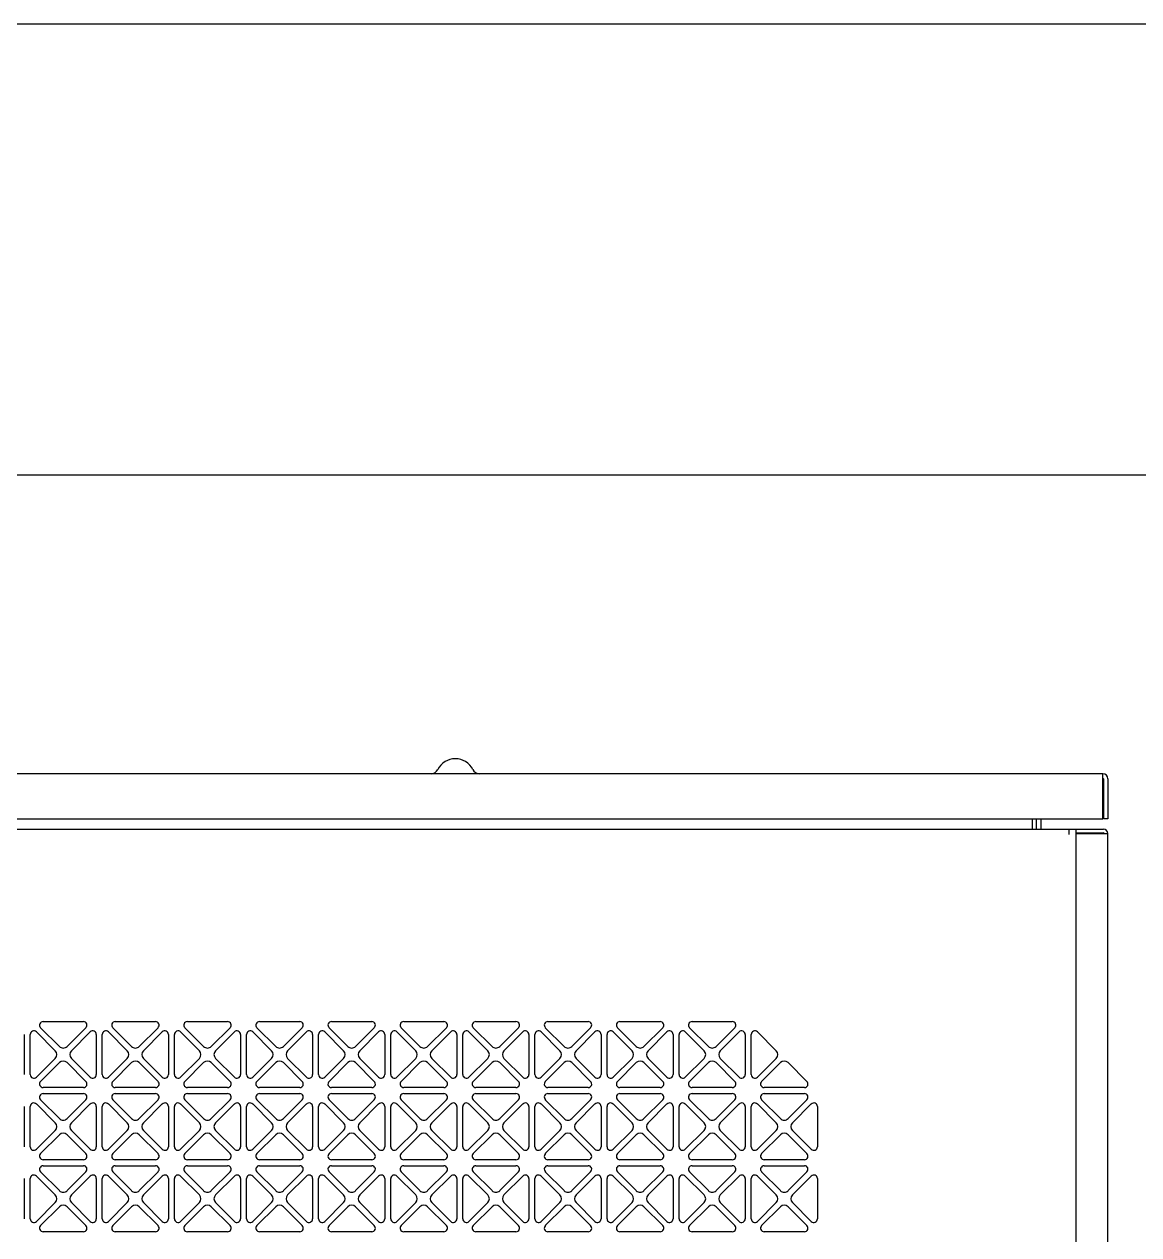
# Model space of a CAD drawing. Extents: x 59521 to 184406, y -1257 to 56672.
# Drawn here: x 70220.6 to 70591.6, y 15803.5 to 16206.5 of the extents above; entities that cross this region are included whole.
import ezdxf

# ---------------------------------------------------------------- set-up
doc = ezdxf.new("R2010")
doc.units = 0
doc.header["$MEASUREMENT"] = 0
doc.layers.get('0').update_dxf_attribs({"linetype": 'CONTINUOUS'})
for name, color, linetype in [('4215-12649_2_1_0', 7, 'CONTINUOUS'), ('4215-12649_2_2_0', 7, 'CONTINUOUS'), ('4215-12649_2_3_0', 7, 'CONTINUOUS'), ('4215-12655_1_0', 7, 'CONTINUOUS'), ('4215-12661_1_0', 7, 'CONTINUOUS'), ('WANGKONG_0', 7, 'CONTINUOUS')]:
    doc.layers.add(name, color=color, linetype=linetype)
doc.layers.add('THICK', color=7, linetype='CONTINUOUS', lineweight=0)

# ---------------------------------------------------------------- blocks, each defined once
blk = doc.blocks.new('ju77')
at = {"layer": '4215-12649_2_1_0', "color": 87, "linetype": 'Continuous'}
for p, q in [((325.96, 477.5), (-405.04, 477.5)), ((325.96, 462.5), (325.96, 477.5)), ((326.16, 475.8), (326.16, 462.5)), ((327.66, 475.8), (327.66, 462.5)), ((-405.04, 462.5), (325.96, 462.5)), ((327.66, 462.5), (326.16, 462.5))]:
    blk.add_line(p, q, dxfattribs=at)
for centre, radius, start, end in [((110.46, 476), 6.5, 26.3878, 153.6122), ((102.4, 480), 2.5, 270, 333.6122), ((118.52, 480), 2.5, 206.3878, 270), ((325.96, 475.8), 1.7, 0, 90), ((325.96, 475.8), 0.2, 0, 90)]:
    blk.add_arc(centre, radius, start, end, dxfattribs=at)
at = {"layer": '4215-12649_2_2_0', "color": 87, "linetype": 'Continuous'}
for p, q in [((303.96, 459), (303.96, 462.5)), ((305.46, 459), (305.46, 462.5))]:
    blk.add_line(p, q, dxfattribs=at)
at = {"layer": '4215-12649_2_3_0', "color": 87, "linetype": 'Continuous'}
blk.add_line((302.46, 462.5), (302.46, 459), dxfattribs=at)
at = {"layer": '4215-12655_1_0', "color": 87, "linetype": 'Continuous'}
for p, q in [((316.96, 459), (326.26, 459)), ((316.96, 457.8), (326.26, 457.8)), ((316.96, 457.6), (327.66, 457.6)), ((327.66, -554.5), (327.66, 457.6))]:
    blk.add_line(p, q, dxfattribs=at)
for radius in [1.4, 0.2]:
    blk.add_arc((326.26, 457.6), radius, 0, 90, dxfattribs=at)
at = {"layer": '4215-12661_1_0', "color": 87, "linetype": 'Continuous'}
for p, q in [((-397.04, 459), (316.96, 459)), ((314.76, 457.3), (314.76, 459)), ((316.96, 459), (316.96, -1554))]:
    blk.add_line(p, q, dxfattribs=at)
at = {"layer": 'WANGKONG_0', "color": 87, "linetype": 'Continuous'}
for p, q in [((-26.73, 395), (-13.35, 395)), ((-2.73, 395), (10.65, 395)), ((21.27, 395), (34.65, 395)), ((45.27, 395), (58.65, 395)), ((69.27, 395), (82.65, 395)), ((93.27, 395), (106.65, 395)), ((117.27, 395), (130.65, 395)), ((141.27, 395), (154.65, 395)), ((165.27, 395), (178.65, 395)), ((189.27, 395), (202.65, 395)), ((-28.99, 391.54), (-22.73, 385.27)), ((-21.31, 386.69), (-27.58, 392.95)), ((-12.5, 392.95), (-18.77, 386.69)), ((-17.35, 385.27), (-11.09, 391.54)), ((-4.99, 391.54), (1.27, 385.27)), ((2.69, 386.69), (-3.58, 392.95)), ((11.5, 392.95), (5.23, 386.69)), ((6.65, 385.27), (12.91, 391.54)), ((19.01, 391.54), (25.27, 385.27)), ((26.69, 386.69), (20.42, 392.95)), ((35.5, 392.95), (29.23, 386.69)), ((30.65, 385.27), (36.91, 391.54)), ((43.01, 391.54), (49.27, 385.27)), ((50.69, 386.69), (44.42, 392.95)), ((59.5, 392.95), (53.23, 386.69)), ((54.65, 385.27), (60.91, 391.54)), ((67.01, 391.54), (73.27, 385.27)), ((74.69, 386.69), (68.42, 392.95)), ((83.5, 392.95), (77.23, 386.69)), ((78.65, 385.27), (84.91, 391.54)), ((91.01, 391.54), (97.27, 385.27)), ((98.69, 386.69), (92.42, 392.95)), ((107.5, 392.95), (101.23, 386.69)), ((102.65, 385.27), (108.91, 391.54)), ((115.01, 391.54), (121.27, 385.27)), ((122.69, 386.69), (116.42, 392.95)), ((131.5, 392.95), (125.23, 386.69)), ((126.65, 385.27), (132.91, 391.54)), ((139.01, 391.54), (145.27, 385.27)), ((146.69, 386.69), (140.42, 392.95)), ((155.5, 392.95), (149.23, 386.69)), ((150.65, 385.27), (156.91, 391.54)), ((163.01, 391.54), (169.27, 385.27)), ((170.69, 386.69), (164.42, 392.95)), ((179.5, 392.95), (173.23, 386.69)), ((174.65, 385.27), (180.91, 391.54)), ((187.01, 391.54), (193.27, 385.27)), ((194.69, 386.69), (188.42, 392.95)), ((203.5, 392.95), (197.23, 386.69)), ((198.65, 385.27), (204.91, 391.54)), ((211.01, 391.54), (217.27, 385.27)), ((-33.04, 390.69), (-33.04, 377.31)), ((-31.04, 377.31), (-31.04, 390.69)), ((-9.04, 390.69), (-9.04, 377.31)), ((-7.04, 377.31), (-7.04, 390.69)), ((14.96, 390.69), (14.96, 377.31)), ((16.96, 377.31), (16.96, 390.69)), ((38.96, 390.69), (38.96, 377.31)), ((40.96, 377.31), (40.96, 390.69)), ((62.96, 390.69), (62.96, 377.31)), ((64.96, 377.31), (64.96, 390.69)), ((86.96, 390.69), (86.96, 377.31)), ((88.96, 377.31), (88.96, 390.69)), ((110.96, 390.69), (110.96, 377.31)), ((112.96, 377.31), (112.96, 390.69)), ((134.96, 390.69), (134.96, 377.31)), ((136.96, 377.31), (136.96, 390.69)), ((158.96, 390.69), (158.96, 377.31)), ((160.96, 377.31), (160.96, 390.69)), ((182.96, 390.69), (182.96, 377.31)), ((184.96, 377.31), (184.96, 390.69)), ((206.96, 390.69), (206.96, 377.31)), ((208.96, 377.31), (208.96, 390.69)), ((-22.73, 382.73), (-28.99, 376.46)), ((-27.58, 375.05), (-21.31, 381.31)), ((-18.77, 381.31), (-12.5, 375.05)), ((-11.09, 376.46), (-17.35, 382.73)), ((1.27, 382.73), (-4.99, 376.46)), ((-3.58, 375.05), (2.69, 381.31)), ((5.23, 381.31), (11.5, 375.05)), ((12.91, 376.46), (6.65, 382.73)), ((25.27, 382.73), (19.01, 376.46)), ((20.42, 375.05), (26.69, 381.31)), ((29.23, 381.31), (35.5, 375.05)), ((36.91, 376.46), (30.65, 382.73)), ((49.27, 382.73), (43.01, 376.46)), ((44.42, 375.05), (50.69, 381.31)), ((53.23, 381.31), (59.5, 375.05)), ((60.91, 376.46), (54.65, 382.73)), ((73.27, 382.73), (67.01, 376.46)), ((68.42, 375.05), (74.69, 381.31)), ((77.23, 381.31), (83.5, 375.05)), ((84.91, 376.46), (78.65, 382.73)), ((97.27, 382.73), (91.01, 376.46)), ((92.42, 375.05), (98.69, 381.31)), ((101.23, 381.31), (107.5, 375.05)), ((108.91, 376.46), (102.65, 382.73)), ((121.27, 382.73), (115.01, 376.46)), ((116.42, 375.05), (122.69, 381.31)), ((125.23, 381.31), (131.5, 375.05)), ((132.91, 376.46), (126.65, 382.73)), ((145.27, 382.73), (139.01, 376.46)), ((140.42, 375.05), (146.69, 381.31)), ((149.23, 381.31), (155.5, 375.05)), ((156.91, 376.46), (150.65, 382.73)), ((169.27, 382.73), (163.01, 376.46)), ((164.42, 375.05), (170.69, 381.31)), ((173.23, 381.31), (179.5, 375.05)), ((180.91, 376.46), (174.65, 382.73)), ((193.27, 382.73), (187.01, 376.46)), ((188.42, 375.05), (194.69, 381.31)), ((197.23, 381.31), (203.5, 375.05)), ((204.91, 376.46), (198.65, 382.73)), ((217.27, 382.73), (211.01, 376.46)), ((212.42, 375.05), (218.69, 381.31)), ((221.23, 381.31), (227.5, 375.05)), ((-13.35, 373), (-26.73, 373)), ((-26.73, 371), (-13.35, 371)), ((10.65, 373), (-2.73, 373)), ((-2.73, 371), (10.65, 371)), ((34.65, 373), (21.27, 373)), ((21.27, 371), (34.65, 371)), ((58.65, 373), (45.27, 373)), ((45.27, 371), (58.65, 371)), ((82.65, 373), (69.27, 373)), ((69.27, 371), (82.65, 371)), ((106.65, 373), (93.27, 373)), ((93.27, 371), (106.65, 371)), ((130.65, 373), (117.27, 373)), ((117.27, 371), (130.65, 371)), ((154.65, 373), (141.27, 373)), ((141.27, 371), (154.65, 371)), ((178.65, 373), (165.27, 373)), ((165.27, 371), (178.65, 371)), ((202.65, 373), (189.27, 373)), ((189.27, 371), (202.65, 371)), ((226.65, 373), (213.27, 373)), ((213.27, 371), (226.65, 371)), ((-28.99, 367.54), (-22.73, 361.27)), ((-21.31, 362.69), (-27.58, 368.95)), ((-12.5, 368.95), (-18.77, 362.69)), ((-17.35, 361.27), (-11.09, 367.54)), ((-4.99, 367.54), (1.27, 361.27)), ((2.69, 362.69), (-3.58, 368.95)), ((11.5, 368.95), (5.23, 362.69)), ((6.65, 361.27), (12.91, 367.54)), ((19.01, 367.54), (25.27, 361.27)), ((26.69, 362.69), (20.42, 368.95)), ((35.5, 368.95), (29.23, 362.69)), ((30.65, 361.27), (36.91, 367.54)), ((43.01, 367.54), (49.27, 361.27)), ((50.69, 362.69), (44.42, 368.95)), ((59.5, 368.95), (53.23, 362.69)), ((54.65, 361.27), (60.91, 367.54)), ((67.01, 367.54), (73.27, 361.27)), ((74.69, 362.69), (68.42, 368.95)), ((83.5, 368.95), (77.23, 362.69)), ((78.65, 361.27), (84.91, 367.54)), ((91.01, 367.54), (97.27, 361.27)), ((98.69, 362.69), (92.42, 368.95)), ((107.5, 368.95), (101.23, 362.69)), ((102.65, 361.27), (108.91, 367.54)), ((115.01, 367.54), (121.27, 361.27)), ((122.69, 362.69), (116.42, 368.95)), ((131.5, 368.95), (125.23, 362.69)), ((126.65, 361.27), (132.91, 367.54)), ((139.01, 367.54), (145.27, 361.27)), ((146.69, 362.69), (140.42, 368.95)), ((155.5, 368.95), (149.23, 362.69)), ((150.65, 361.27), (156.91, 367.54)), ((163.01, 367.54), (169.27, 361.27)), ((170.69, 362.69), (164.42, 368.95)), ((179.5, 368.95), (173.23, 362.69)), ((174.65, 361.27), (180.91, 367.54)), ((187.01, 367.54), (193.27, 361.27)), ((194.69, 362.69), (188.42, 368.95)), ((203.5, 368.95), (197.23, 362.69)), ((198.65, 361.27), (204.91, 367.54)), ((211.01, 367.54), (217.27, 361.27)), ((218.69, 362.69), (212.42, 368.95)), ((227.5, 368.95), (221.23, 362.69)), ((222.65, 361.27), (228.91, 367.54)), ((-33.04, 366.69), (-33.04, 353.31)), ((-31.04, 353.31), (-31.04, 366.69)), ((-9.04, 366.69), (-9.04, 353.31)), ((-7.04, 353.31), (-7.04, 366.69)), ((14.96, 366.69), (14.96, 353.31)), ((16.96, 353.31), (16.96, 366.69)), ((38.96, 366.69), (38.96, 353.31)), ((40.96, 353.31), (40.96, 366.69)), ((62.96, 366.69), (62.96, 353.31)), ((64.96, 353.31), (64.96, 366.69)), ((86.96, 366.69), (86.96, 353.31)), ((88.96, 353.31), (88.96, 366.69)), ((110.96, 366.69), (110.96, 353.31)), ((112.96, 353.31), (112.96, 366.69)), ((134.96, 366.69), (134.96, 353.31)), ((136.96, 353.31), (136.96, 366.69)), ((158.96, 366.69), (158.96, 353.31)), ((160.96, 353.31), (160.96, 366.69)), ((182.96, 366.69), (182.96, 353.31)), ((184.96, 353.31), (184.96, 366.69)), ((206.96, 366.69), (206.96, 353.31)), ((208.96, 353.31), (208.96, 366.69)), ((230.96, 366.69), (230.96, 353.31)), ((-22.73, 358.73), (-28.99, 352.46)), ((-11.09, 352.46), (-17.35, 358.73)), ((1.27, 358.73), (-4.99, 352.46)), ((12.91, 352.46), (6.65, 358.73)), ((25.27, 358.73), (19.01, 352.46)), ((36.91, 352.46), (30.65, 358.73)), ((49.27, 358.73), (43.01, 352.46)), ((60.91, 352.46), (54.65, 358.73)), ((73.27, 358.73), (67.01, 352.46)), ((84.91, 352.46), (78.65, 358.73)), ((97.27, 358.73), (91.01, 352.46)), ((108.91, 352.46), (102.65, 358.73)), ((121.27, 358.73), (115.01, 352.46)), ((132.91, 352.46), (126.65, 358.73)), ((145.27, 358.73), (139.01, 352.46)), ((156.91, 352.46), (150.65, 358.73)), ((169.27, 358.73), (163.01, 352.46)), ((180.91, 352.46), (174.65, 358.73)), ((193.27, 358.73), (187.01, 352.46)), ((204.91, 352.46), (198.65, 358.73)), ((217.27, 358.73), (211.01, 352.46)), ((228.91, 352.46), (222.65, 358.73)), ((-27.58, 351.05), (-21.31, 357.31)), ((-18.77, 357.31), (-12.5, 351.05)), ((-3.58, 351.05), (2.69, 357.31)), ((5.23, 357.31), (11.5, 351.05)), ((20.42, 351.05), (26.69, 357.31)), ((29.23, 357.31), (35.5, 351.05)), ((44.42, 351.05), (50.69, 357.31)), ((53.23, 357.31), (59.5, 351.05)), ((68.42, 351.05), (74.69, 357.31)), ((77.23, 357.31), (83.5, 351.05)), ((92.42, 351.05), (98.69, 357.31)), ((101.23, 357.31), (107.5, 351.05)), ((116.42, 351.05), (122.69, 357.31)), ((125.23, 357.31), (131.5, 351.05)), ((140.42, 351.05), (146.69, 357.31)), ((149.23, 357.31), (155.5, 351.05)), ((164.42, 351.05), (170.69, 357.31)), ((173.23, 357.31), (179.5, 351.05)), ((188.42, 351.05), (194.69, 357.31)), ((197.23, 357.31), (203.5, 351.05)), ((212.42, 351.05), (218.69, 357.31)), ((221.23, 357.31), (227.5, 351.05)), ((-13.35, 349), (-26.73, 349)), ((-26.73, 347), (-13.35, 347)), ((10.65, 349), (-2.73, 349)), ((-2.73, 347), (10.65, 347)), ((34.65, 349), (21.27, 349)), ((21.27, 347), (34.65, 347)), ((58.65, 349), (45.27, 349)), ((45.27, 347), (58.65, 347)), ((82.65, 349), (69.27, 349)), ((69.27, 347), (82.65, 347)), ((106.65, 349), (93.27, 349)), ((93.27, 347), (106.65, 347)), ((130.65, 349), (117.27, 349)), ((117.27, 347), (130.65, 347)), ((154.65, 349), (141.27, 349)), ((141.27, 347), (154.65, 347)), ((178.65, 349), (165.27, 349)), ((165.27, 347), (178.65, 347)), ((202.65, 349), (189.27, 349)), ((189.27, 347), (202.65, 347)), ((226.65, 349), (213.27, 349)), ((213.27, 347), (226.65, 347)), ((-33.04, 342.69), (-33.04, 329.31)), ((-31.04, 329.31), (-31.04, 342.69)), ((-28.99, 343.54), (-22.73, 337.27)), ((-21.31, 338.69), (-27.58, 344.95)), ((-12.5, 344.95), (-18.77, 338.69)), ((-17.35, 337.27), (-11.09, 343.54)), ((-9.04, 342.69), (-9.04, 329.31)), ((-7.04, 329.31), (-7.04, 342.69)), ((-4.99, 343.54), (1.27, 337.27)), ((2.69, 338.69), (-3.58, 344.95)), ((11.5, 344.95), (5.23, 338.69)), ((6.65, 337.27), (12.91, 343.54)), ((14.96, 342.69), (14.96, 329.31)), ((16.96, 329.31), (16.96, 342.69)), ((19.01, 343.54), (25.27, 337.27)), ((26.69, 338.69), (20.42, 344.95)), ((35.5, 344.95), (29.23, 338.69)), ((30.65, 337.27), (36.91, 343.54)), ((38.96, 342.69), (38.96, 329.31)), ((40.96, 329.31), (40.96, 342.69)), ((43.01, 343.54), (49.27, 337.27)), ((50.69, 338.69), (44.42, 344.95)), ((59.5, 344.95), (53.23, 338.69)), ((54.65, 337.27), (60.91, 343.54)), ((62.96, 342.69), (62.96, 329.31)), ((64.96, 329.31), (64.96, 342.69)), ((67.01, 343.54), (73.27, 337.27)), ((74.69, 338.69), (68.42, 344.95)), ((83.5, 344.95), (77.23, 338.69)), ((78.65, 337.27), (84.91, 343.54)), ((86.96, 342.69), (86.96, 329.31)), ((88.96, 329.31), (88.96, 342.69)), ((91.01, 343.54), (97.27, 337.27)), ((98.69, 338.69), (92.42, 344.95)), ((107.5, 344.95), (101.23, 338.69)), ((102.65, 337.27), (108.91, 343.54)), ((110.96, 342.69), (110.96, 329.31)), ((112.96, 329.31), (112.96, 342.69)), ((115.01, 343.54), (121.27, 337.27)), ((122.69, 338.69), (116.42, 344.95)), ((131.5, 344.95), (125.23, 338.69)), ((126.65, 337.27), (132.91, 343.54)), ((134.96, 342.69), (134.96, 329.31)), ((136.96, 329.31), (136.96, 342.69)), ((139.01, 343.54), (145.27, 337.27)), ((146.69, 338.69), (140.42, 344.95)), ((155.5, 344.95), (149.23, 338.69)), ((150.65, 337.27), (156.91, 343.54)), ((158.96, 342.69), (158.96, 329.31)), ((160.96, 329.31), (160.96, 342.69)), ((163.01, 343.54), (169.27, 337.27)), ((170.69, 338.69), (164.42, 344.95)), ((179.5, 344.95), (173.23, 338.69)), ((174.65, 337.27), (180.91, 343.54)), ((182.96, 342.69), (182.96, 329.31)), ((184.96, 329.31), (184.96, 342.69)), ((187.01, 343.54), (193.27, 337.27)), ((194.69, 338.69), (188.42, 344.95)), ((203.5, 344.95), (197.23, 338.69)), ((198.65, 337.27), (204.91, 343.54)), ((206.96, 342.69), (206.96, 329.31)), ((208.96, 329.31), (208.96, 342.69)), ((211.01, 343.54), (217.27, 337.27)), ((218.69, 338.69), (212.42, 344.95)), ((227.5, 344.95), (221.23, 338.69)), ((222.65, 337.27), (228.91, 343.54)), ((230.96, 342.69), (230.96, 329.31)), ((-22.73, 334.73), (-28.99, 328.46)), ((-11.09, 328.46), (-17.35, 334.73)), ((1.27, 334.73), (-4.99, 328.46)), ((12.91, 328.46), (6.65, 334.73)), ((25.27, 334.73), (19.01, 328.46)), ((36.91, 328.46), (30.65, 334.73)), ((49.27, 334.73), (43.01, 328.46)), ((60.91, 328.46), (54.65, 334.73)), ((73.27, 334.73), (67.01, 328.46)), ((84.91, 328.46), (78.65, 334.73)), ((97.27, 334.73), (91.01, 328.46)), ((108.91, 328.46), (102.65, 334.73)), ((121.27, 334.73), (115.01, 328.46)), ((132.91, 328.46), (126.65, 334.73)), ((145.27, 334.73), (139.01, 328.46)), ((156.91, 328.46), (150.65, 334.73)), ((169.27, 334.73), (163.01, 328.46)), ((180.91, 328.46), (174.65, 334.73)), ((193.27, 334.73), (187.01, 328.46)), ((204.91, 328.46), (198.65, 334.73)), ((217.27, 334.73), (211.01, 328.46)), ((228.91, 328.46), (222.65, 334.73)), ((-27.58, 327.05), (-21.31, 333.31)), ((-18.77, 333.31), (-12.5, 327.05)), ((-3.58, 327.05), (2.69, 333.31)), ((5.23, 333.31), (11.5, 327.05)), ((20.42, 327.05), (26.69, 333.31)), ((29.23, 333.31), (35.5, 327.05)), ((44.42, 327.05), (50.69, 333.31)), ((53.23, 333.31), (59.5, 327.05)), ((68.42, 327.05), (74.69, 333.31)), ((77.23, 333.31), (83.5, 327.05)), ((92.42, 327.05), (98.69, 333.31)), ((101.23, 333.31), (107.5, 327.05)), ((116.42, 327.05), (122.69, 333.31)), ((125.23, 333.31), (131.5, 327.05)), ((140.42, 327.05), (146.69, 333.31)), ((149.23, 333.31), (155.5, 327.05)), ((164.42, 327.05), (170.69, 333.31)), ((173.23, 333.31), (179.5, 327.05)), ((188.42, 327.05), (194.69, 333.31)), ((197.23, 333.31), (203.5, 327.05)), ((212.42, 327.05), (218.69, 333.31)), ((221.23, 333.31), (227.5, 327.05)), ((-13.35, 325), (-26.73, 325)), ((10.65, 325), (-2.73, 325)), ((34.65, 325), (21.27, 325)), ((58.65, 325), (45.27, 325)), ((82.65, 325), (69.27, 325)), ((106.65, 325), (93.27, 325)), ((130.65, 325), (117.27, 325)), ((154.65, 325), (141.27, 325)), ((178.65, 325), (165.27, 325)), ((202.65, 325), (189.27, 325)), ((226.65, 325), (213.27, 325))]:
    blk.add_line(p, q, dxfattribs=at)
for centre, radius, start, end in [((-26.73, 393.8), 1.2, 90, 225), ((-13.35, 393.8), 1.2, 315, 90), ((-2.73, 393.8), 1.2, 90, 225), ((10.65, 393.8), 1.2, 315, 90), ((21.27, 393.8), 1.2, 90, 225), ((34.65, 393.8), 1.2, 315, 90), ((45.27, 393.8), 1.2, 90, 225), ((58.65, 393.8), 1.2, 315, 90), ((69.27, 393.8), 1.2, 90, 225), ((82.65, 393.8), 1.2, 315, 90), ((93.27, 393.8), 1.2, 90, 225), ((106.65, 393.8), 1.2, 315, 90), ((117.27, 393.8), 1.2, 90, 225), ((130.65, 393.8), 1.2, 315, 90), ((141.27, 393.8), 1.2, 90, 225), ((154.65, 393.8), 1.2, 315, 90), ((165.27, 393.8), 1.2, 90, 225), ((178.65, 393.8), 1.2, 315, 90), ((189.27, 393.8), 1.2, 90, 225), ((202.65, 393.8), 1.2, 315, 90), ((-29.84, 390.69), 1.2, 45, 180), ((-10.24, 390.69), 1.2, 0, 135), ((-5.84, 390.69), 1.2, 45, 180), ((13.76, 390.69), 1.2, 0, 135), ((18.16, 390.69), 1.2, 45, 180), ((37.76, 390.69), 1.2, 0, 135), ((42.16, 390.69), 1.2, 45, 180), ((61.76, 390.69), 1.2, 0, 135), ((66.16, 390.69), 1.2, 45, 180), ((85.76, 390.69), 1.2, 0, 135), ((90.16, 390.69), 1.2, 45, 180), ((109.76, 390.69), 1.2, 0, 135), ((114.16, 390.69), 1.2, 45, 180), ((133.76, 390.69), 1.2, 0, 135), ((138.16, 390.69), 1.2, 45, 180), ((157.76, 390.69), 1.2, 0, 135), ((162.16, 390.69), 1.2, 45, 180), ((181.76, 390.69), 1.2, 0, 135), ((186.16, 390.69), 1.2, 45, 180), ((205.76, 390.69), 1.2, 0, 135), ((210.16, 390.69), 1.2, 45, 180), ((-24, 384), 1.8, 315, 45), ((-20.04, 387.96), 1.8, 225, 315), ((-16.08, 384), 1.8, 135, 225), ((0, 384), 1.8, 315, 45), ((3.96, 387.96), 1.8, 225, 315), ((7.92, 384), 1.8, 135, 225), ((24, 384), 1.8, 315, 45), ((27.96, 387.96), 1.8, 225, 315), ((31.92, 384), 1.8, 135, 225), ((48, 384), 1.8, 315, 45), ((51.96, 387.96), 1.8, 225, 315), ((55.92, 384), 1.8, 135, 225), ((72, 384), 1.8, 315, 45), ((75.96, 387.96), 1.8, 225, 315), ((79.92, 384), 1.8, 135, 225), ((96, 384), 1.8, 315, 45), ((99.96, 387.96), 1.8, 225, 315), ((103.92, 384), 1.8, 135, 225), ((120, 384), 1.8, 315, 45), ((123.96, 387.96), 1.8, 225, 315), ((127.92, 384), 1.8, 135, 225), ((144, 384), 1.8, 315, 45), ((147.96, 387.96), 1.8, 225, 315), ((151.92, 384), 1.8, 135, 225), ((168, 384), 1.8, 315, 45), ((171.96, 387.96), 1.8, 225, 315), ((175.92, 384), 1.8, 135, 225), ((192, 384), 1.8, 315, 45), ((195.96, 387.96), 1.8, 225, 315), ((199.92, 384), 1.8, 135, 225), ((216, 384), 1.8, 315, 45), ((-20.04, 380.04), 1.8, 45, 135), ((3.96, 380.04), 1.8, 45, 135), ((27.96, 380.04), 1.8, 45, 135), ((51.96, 380.04), 1.8, 45, 135), ((75.96, 380.04), 1.8, 45, 135), ((99.96, 380.04), 1.8, 45, 135), ((123.96, 380.04), 1.8, 45, 135), ((147.96, 380.04), 1.8, 45, 135), ((171.96, 380.04), 1.8, 45, 135), ((195.96, 380.04), 1.8, 45, 135), ((219.96, 380.04), 1.8, 45, 135), ((-29.84, 377.31), 1.2, 180, 315), ((-26.73, 374.2), 1.2, 135, 270), ((-13.35, 374.2), 1.2, 270, 45), ((-10.24, 377.31), 1.2, 225, 0), ((-5.84, 377.31), 1.2, 180, 315), ((-2.73, 374.2), 1.2, 135, 270), ((10.65, 374.2), 1.2, 270, 45), ((13.76, 377.31), 1.2, 225, 0), ((18.16, 377.31), 1.2, 180, 315), ((21.27, 374.2), 1.2, 135, 270), ((34.65, 374.2), 1.2, 270, 45), ((37.76, 377.31), 1.2, 225, 0), ((42.16, 377.31), 1.2, 180, 315), ((45.27, 374.2), 1.2, 135, 270), ((58.65, 374.2), 1.2, 270, 45), ((61.76, 377.31), 1.2, 225, 0), ((66.16, 377.31), 1.2, 180, 315), ((69.27, 374.2), 1.2, 135, 270), ((82.65, 374.2), 1.2, 270, 45), ((85.76, 377.31), 1.2, 225, 0), ((90.16, 377.31), 1.2, 180, 315), ((93.27, 374.2), 1.2, 135, 270), ((106.65, 374.2), 1.2, 270, 45), ((109.76, 377.31), 1.2, 225, 0), ((114.16, 377.31), 1.2, 180, 315), ((117.27, 374.2), 1.2, 135, 270), ((130.65, 374.2), 1.2, 270, 45), ((133.76, 377.31), 1.2, 225, 0), ((138.16, 377.31), 1.2, 180, 315), ((141.27, 374.2), 1.2, 135, 270), ((154.65, 374.2), 1.2, 270, 45), ((157.76, 377.31), 1.2, 225, 0), ((162.16, 377.31), 1.2, 180, 315), ((165.27, 374.2), 1.2, 135, 270), ((178.65, 374.2), 1.2, 270, 45), ((181.76, 377.31), 1.2, 225, 0), ((186.16, 377.31), 1.2, 180, 315), ((189.27, 374.2), 1.2, 135, 270), ((202.65, 374.2), 1.2, 270, 45), ((205.76, 377.31), 1.2, 225, 0), ((210.16, 377.31), 1.2, 180, 315), ((213.27, 374.2), 1.2, 135, 270), ((226.65, 374.2), 1.2, 270, 45), ((-26.73, 369.8), 1.2, 90, 225), ((-13.35, 369.8), 1.2, 315, 90), ((-2.73, 369.8), 1.2, 90, 225), ((10.65, 369.8), 1.2, 315, 90), ((21.27, 369.8), 1.2, 90, 225), ((34.65, 369.8), 1.2, 315, 90), ((45.27, 369.8), 1.2, 90, 225), ((58.65, 369.8), 1.2, 315, 90), ((69.27, 369.8), 1.2, 90, 225), ((82.65, 369.8), 1.2, 315, 90), ((93.27, 369.8), 1.2, 90, 225), ((106.65, 369.8), 1.2, 315, 90), ((117.27, 369.8), 1.2, 90, 225), ((130.65, 369.8), 1.2, 315, 90), ((141.27, 369.8), 1.2, 90, 225), ((154.65, 369.8), 1.2, 315, 90), ((165.27, 369.8), 1.2, 90, 225), ((178.65, 369.8), 1.2, 315, 90), ((189.27, 369.8), 1.2, 90, 225), ((202.65, 369.8), 1.2, 315, 90), ((213.27, 369.8), 1.2, 90, 225), ((226.65, 369.8), 1.2, 315, 90), ((-29.84, 366.69), 1.2, 45, 180), ((-10.24, 366.69), 1.2, 0, 135), ((-5.84, 366.69), 1.2, 45, 180), ((13.76, 366.69), 1.2, 0, 135), ((18.16, 366.69), 1.2, 45, 180), ((37.76, 366.69), 1.2, 0, 135), ((42.16, 366.69), 1.2, 45, 180), ((61.76, 366.69), 1.2, 0, 135), ((66.16, 366.69), 1.2, 45, 180), ((85.76, 366.69), 1.2, 0, 135), ((90.16, 366.69), 1.2, 45, 180), ((109.76, 366.69), 1.2, 0, 135), ((114.16, 366.69), 1.2, 45, 180), ((133.76, 366.69), 1.2, 0, 135), ((138.16, 366.69), 1.2, 45, 180), ((157.76, 366.69), 1.2, 0, 135), ((162.16, 366.69), 1.2, 45, 180), ((181.76, 366.69), 1.2, 0, 135), ((186.16, 366.69), 1.2, 45, 180), ((205.76, 366.69), 1.2, 0, 135), ((210.16, 366.69), 1.2, 45, 180), ((229.76, 366.69), 1.2, 0, 135), ((-24, 360), 1.8, 315, 45), ((-20.04, 363.96), 1.8, 225, 315), ((-16.08, 360), 1.8, 135, 225), ((0, 360), 1.8, 315, 45), ((3.96, 363.96), 1.8, 225, 315), ((7.92, 360), 1.8, 135, 225), ((24, 360), 1.8, 315, 45), ((27.96, 363.96), 1.8, 225, 315), ((31.92, 360), 1.8, 135, 225), ((48, 360), 1.8, 315, 45), ((51.96, 363.96), 1.8, 225, 315), ((55.92, 360), 1.8, 135, 225), ((72, 360), 1.8, 315, 45), ((75.96, 363.96), 1.8, 225, 315), ((79.92, 360), 1.8, 135, 225), ((96, 360), 1.8, 315, 45), ((99.96, 363.96), 1.8, 225, 315), ((103.92, 360), 1.8, 135, 225), ((120, 360), 1.8, 315, 45), ((123.96, 363.96), 1.8, 225, 315), ((127.92, 360), 1.8, 135, 225), ((144, 360), 1.8, 315, 45), ((147.96, 363.96), 1.8, 225, 315), ((151.92, 360), 1.8, 135, 225), ((168, 360), 1.8, 315, 45), ((171.96, 363.96), 1.8, 225, 315), ((175.92, 360), 1.8, 135, 225), ((192, 360), 1.8, 315, 45), ((195.96, 363.96), 1.8, 225, 315), ((199.92, 360), 1.8, 135, 225), ((216, 360), 1.8, 315, 45), ((219.96, 363.96), 1.8, 225, 315), ((223.92, 360), 1.8, 135, 225), ((-20.04, 356.04), 1.8, 45, 135), ((3.96, 356.04), 1.8, 45, 135), ((27.96, 356.04), 1.8, 45, 135), ((51.96, 356.04), 1.8, 45, 135), ((75.96, 356.04), 1.8, 45, 135), ((99.96, 356.04), 1.8, 45, 135), ((123.96, 356.04), 1.8, 45, 135), ((147.96, 356.04), 1.8, 45, 135), ((171.96, 356.04), 1.8, 45, 135), ((195.96, 356.04), 1.8, 45, 135), ((219.96, 356.04), 1.8, 45, 135), ((-29.84, 353.31), 1.2, 180, 315), ((-26.73, 350.2), 1.2, 135, 270), ((-13.35, 350.2), 1.2, 270, 45), ((-10.24, 353.31), 1.2, 225, 0), ((-5.84, 353.31), 1.2, 180, 315), ((-2.73, 350.2), 1.2, 135, 270), ((10.65, 350.2), 1.2, 270, 45), ((13.76, 353.31), 1.2, 225, 0), ((18.16, 353.31), 1.2, 180, 315), ((21.27, 350.2), 1.2, 135, 270), ((34.65, 350.2), 1.2, 270, 45), ((37.76, 353.31), 1.2, 225, 0), ((42.16, 353.31), 1.2, 180, 315), ((45.27, 350.2), 1.2, 135, 270), ((58.65, 350.2), 1.2, 270, 45), ((61.76, 353.31), 1.2, 225, 0), ((66.16, 353.31), 1.2, 180, 315), ((69.27, 350.2), 1.2, 135, 270), ((82.65, 350.2), 1.2, 270, 45), ((85.76, 353.31), 1.2, 225, 0), ((90.16, 353.31), 1.2, 180, 315), ((93.27, 350.2), 1.2, 135, 270), ((106.65, 350.2), 1.2, 270, 45), ((109.76, 353.31), 1.2, 225, 0), ((114.16, 353.31), 1.2, 180, 315), ((117.27, 350.2), 1.2, 135, 270), ((130.65, 350.2), 1.2, 270, 45), ((133.76, 353.31), 1.2, 225, 0), ((138.16, 353.31), 1.2, 180, 315), ((141.27, 350.2), 1.2, 135, 270), ((154.65, 350.2), 1.2, 270, 45), ((157.76, 353.31), 1.2, 225, 0), ((162.16, 353.31), 1.2, 180, 315), ((165.27, 350.2), 1.2, 135, 270), ((178.65, 350.2), 1.2, 270, 45), ((181.76, 353.31), 1.2, 225, 0), ((186.16, 353.31), 1.2, 180, 315), ((189.27, 350.2), 1.2, 135, 270), ((202.65, 350.2), 1.2, 270, 45), ((205.76, 353.31), 1.2, 225, 0), ((210.16, 353.31), 1.2, 180, 315), ((213.27, 350.2), 1.2, 135, 270), ((226.65, 350.2), 1.2, 270, 45), ((229.76, 353.31), 1.2, 225, 0), ((-26.73, 345.8), 1.2, 90, 225), ((-13.35, 345.8), 1.2, 315, 90), ((-2.73, 345.8), 1.2, 90, 225), ((10.65, 345.8), 1.2, 315, 90), ((21.27, 345.8), 1.2, 90, 225), ((34.65, 345.8), 1.2, 315, 90), ((45.27, 345.8), 1.2, 90, 225), ((58.65, 345.8), 1.2, 315, 90), ((69.27, 345.8), 1.2, 90, 225), ((82.65, 345.8), 1.2, 315, 90), ((93.27, 345.8), 1.2, 90, 225), ((106.65, 345.8), 1.2, 315, 90), ((117.27, 345.8), 1.2, 90, 225), ((130.65, 345.8), 1.2, 315, 90), ((141.27, 345.8), 1.2, 90, 225), ((154.65, 345.8), 1.2, 315, 90), ((165.27, 345.8), 1.2, 90, 225), ((178.65, 345.8), 1.2, 315, 90), ((189.27, 345.8), 1.2, 90, 225), ((202.65, 345.8), 1.2, 315, 90), ((213.27, 345.8), 1.2, 90, 225), ((226.65, 345.8), 1.2, 315, 90), ((-29.84, 342.69), 1.2, 45, 180), ((-10.24, 342.69), 1.2, 0, 135), ((-5.84, 342.69), 1.2, 45, 180), ((13.76, 342.69), 1.2, 0, 135), ((18.16, 342.69), 1.2, 45, 180), ((37.76, 342.69), 1.2, 0, 135), ((42.16, 342.69), 1.2, 45, 180), ((61.76, 342.69), 1.2, 0, 135), ((66.16, 342.69), 1.2, 45, 180), ((85.76, 342.69), 1.2, 0, 135), ((90.16, 342.69), 1.2, 45, 180), ((109.76, 342.69), 1.2, 0, 135), ((114.16, 342.69), 1.2, 45, 180), ((133.76, 342.69), 1.2, 0, 135), ((138.16, 342.69), 1.2, 45, 180), ((157.76, 342.69), 1.2, 0, 135), ((162.16, 342.69), 1.2, 45, 180), ((181.76, 342.69), 1.2, 0, 135), ((186.16, 342.69), 1.2, 45, 180), ((205.76, 342.69), 1.2, 0, 135), ((210.16, 342.69), 1.2, 45, 180), ((229.76, 342.69), 1.2, 0, 135), ((-20.04, 339.96), 1.8, 225, 315), ((3.96, 339.96), 1.8, 225, 315), ((27.96, 339.96), 1.8, 225, 315), ((51.96, 339.96), 1.8, 225, 315), ((75.96, 339.96), 1.8, 225, 315), ((99.96, 339.96), 1.8, 225, 315), ((123.96, 339.96), 1.8, 225, 315), ((147.96, 339.96), 1.8, 225, 315), ((171.96, 339.96), 1.8, 225, 315), ((195.96, 339.96), 1.8, 225, 315), ((219.96, 339.96), 1.8, 225, 315), ((-24, 336), 1.8, 315, 45), ((-16.08, 336), 1.8, 135, 225), ((0, 336), 1.8, 315, 45), ((7.92, 336), 1.8, 135, 225), ((24, 336), 1.8, 315, 45), ((31.92, 336), 1.8, 135, 225), ((48, 336), 1.8, 315, 45), ((55.92, 336), 1.8, 135, 225), ((72, 336), 1.8, 315, 45), ((79.92, 336), 1.8, 135, 225), ((96, 336), 1.8, 315, 45), ((103.92, 336), 1.8, 135, 225), ((120, 336), 1.8, 315, 45), ((127.92, 336), 1.8, 135, 225), ((144, 336), 1.8, 315, 45), ((151.92, 336), 1.8, 135, 225), ((168, 336), 1.8, 315, 45), ((175.92, 336), 1.8, 135, 225), ((192, 336), 1.8, 315, 45), ((199.92, 336), 1.8, 135, 225), ((216, 336), 1.8, 315, 45), ((223.92, 336), 1.8, 135, 225), ((-20.04, 332.04), 1.8, 45, 135), ((3.96, 332.04), 1.8, 45, 135), ((27.96, 332.04), 1.8, 45, 135), ((51.96, 332.04), 1.8, 45, 135), ((75.96, 332.04), 1.8, 45, 135), ((99.96, 332.04), 1.8, 45, 135), ((123.96, 332.04), 1.8, 45, 135), ((147.96, 332.04), 1.8, 45, 135), ((171.96, 332.04), 1.8, 45, 135), ((195.96, 332.04), 1.8, 45, 135), ((219.96, 332.04), 1.8, 45, 135), ((-29.84, 329.31), 1.2, 180, 315), ((-26.73, 326.2), 1.2, 135, 270), ((-13.35, 326.2), 1.2, 270, 45), ((-10.24, 329.31), 1.2, 225, 0), ((-5.84, 329.31), 1.2, 180, 315), ((-2.73, 326.2), 1.2, 135, 270), ((10.65, 326.2), 1.2, 270, 45), ((13.76, 329.31), 1.2, 225, 0), ((18.16, 329.31), 1.2, 180, 315), ((21.27, 326.2), 1.2, 135, 270), ((34.65, 326.2), 1.2, 270, 45), ((37.76, 329.31), 1.2, 225, 0), ((42.16, 329.31), 1.2, 180, 315), ((45.27, 326.2), 1.2, 135, 270), ((58.65, 326.2), 1.2, 270, 45), ((61.76, 329.31), 1.2, 225, 0), ((66.16, 329.31), 1.2, 180, 315), ((69.27, 326.2), 1.2, 135, 270), ((82.65, 326.2), 1.2, 270, 45), ((85.76, 329.31), 1.2, 225, 0), ((90.16, 329.31), 1.2, 180, 315), ((93.27, 326.2), 1.2, 135, 270), ((106.65, 326.2), 1.2, 270, 45), ((109.76, 329.31), 1.2, 225, 0), ((114.16, 329.31), 1.2, 180, 315), ((117.27, 326.2), 1.2, 135, 270), ((130.65, 326.2), 1.2, 270, 45), ((133.76, 329.31), 1.2, 225, 0), ((138.16, 329.31), 1.2, 180, 315), ((141.27, 326.2), 1.2, 135, 270), ((154.65, 326.2), 1.2, 270, 45), ((157.76, 329.31), 1.2, 225, 0), ((162.16, 329.31), 1.2, 180, 315), ((165.27, 326.2), 1.2, 135, 270), ((178.65, 326.2), 1.2, 270, 45), ((181.76, 329.31), 1.2, 225, 0), ((186.16, 329.31), 1.2, 180, 315), ((189.27, 326.2), 1.2, 135, 270), ((202.65, 326.2), 1.2, 270, 45), ((205.76, 329.31), 1.2, 225, 0), ((210.16, 329.31), 1.2, 180, 315), ((213.27, 326.2), 1.2, 135, 270), ((226.65, 326.2), 1.2, 270, 45), ((229.76, 329.31), 1.2, 225, 0)]:
    blk.add_arc(centre, radius, start, end, dxfattribs=at)

msp = doc.modelspace()

# ---------------------------------------------------------------- linework, layer by layer
at = {"layer": 'THICK', "lineweight": -3}
msp.add_lwpolyline([(77414.239, 16056.528), (77414.239, 16119.528), (77390.239, 16119.528), (77390.239, 16206.528), (65554.239, 16206.528), (65554.239, 16119.528), (65530.239, 16119.528), (65530.239, 16056.528)], close=True, dxfattribs=at)

# ---------------------------------------------------------------- block references
msp.add_blockref('ju77', (70253.641, 15479.528))

doc.saveas('drawing.dxf')
